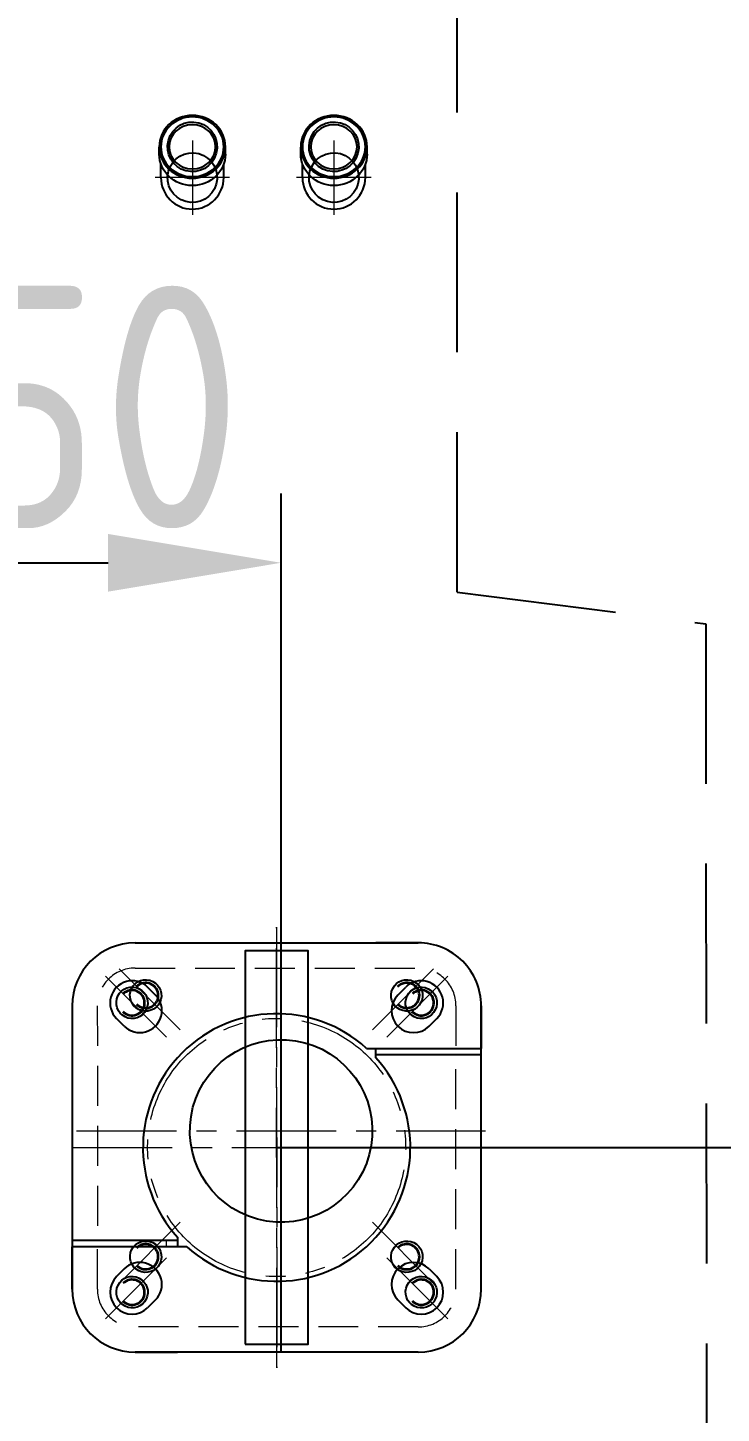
# Model space of a CAD drawing. Header units: millimetres. Extents: x -185079 to -2648, y 85916 to 249201.
# Drawn here: x -53059.7 to -52839.2, y 133713.2 to 134153.3 of the extents above; entities that cross this region are included whole.
import ezdxf

# ---------------------------------------------------------------- set-up
doc = ezdxf.new("R2010")
doc.units = ezdxf.units.MM
for name, pattern in [('CENTER', [50.800000000000004, 31.75, -6.35, 6.35, -6.35]), ('DASHDOT', [25.4, 12.7, -6.35, 0, -6.35]), ('DASHED', [19.049999999999997, 12.7, -6.35]), ('HIDDEN', [9.524999999999999, 6.35, -3.175]), ('PHANTOM', [63.50000000000001, 31.75, -6.35, 6.35, -6.35, 6.35, -6.35])]:
    doc.linetypes.add(name, pattern=pattern)
doc.layers.get('0').update_dxf_attribs({"color": 255, "linetype": 'DASHDOT'})
for name, color, linetype in [('01粗实线', 7, 'Continuous'), ('1', 4, 'Continuous'), ('2', 3, 'Continuous'), ('3', 6, 'HIDDEN')]:
    doc.layers.add(name, color=color, linetype=linetype)
for name, color, linetype, lineweight in [('中心线', 1, 'CENTER', 20), ('双点划线', 13, 'PHANTOM', 20), ('粗实线', 7, 'Continuous', 25), ('细实线', 3, 'Continuous', 35), ('虚线', 7, 'DASHED', 20)]:
    doc.layers.add(name, color=color, linetype=linetype, lineweight=lineweight)
doc.styles.get("Standard").update_dxf_attribs({"font": 'gbenor.shx', "bigfont": 'gbcbig.shx'})

msp = doc.modelspace()

# ---------------------------------------------------------------- linework, layer by layer
at = {"color": 7, "linetype": 'Continuous', "lineweight": 15, "extrusion": (-0.00468541568822663, -0.01745240643729066, 0.9998367168639968)}
msp.add_line((-53015.53317841136, 133766.1177687915, 2086.481531220696), (-53015.53334197983, 133768.1174641818, 2086.516435650316), dxfattribs=at)
at = {"layer": '01粗实线', "lineweight": -3, "ltscale": 2, "extrusion": (-0.00468541568822663, -0.01745240643729066, 0.9998367168639968), "elevation": 7.455582366755475e-09}
msp.add_lwpolyline([(-85854.0109457902, 115440.5465835733), (-85834.69514978075, 115445.7331069293), (-85867.11092075524, 115566.4568319882), (-85886.42671676469, 115561.2703086323)], close=True, dxfattribs=at)
at = {"layer": '1', "lineweight": -3, "ltscale": 2, "extrusion": (-0.004685415688226648, -0.01745240643729066, 0.9998367168639968)}
for p, q in [((-53017.86731317745, 134113.0198328895, 1692.963433085695), (-53017.86750256683, 134115.3352001941, 1693.003847528576)), ((-52996.81554432766, 134113.0198328895, 1693.062085482001), (-52996.81573371706, 134115.3352001941, 1693.102499924882)), ((-52972.86780727578, 134113.0198328894, 1693.174308909071), (-52972.86799666517, 134115.335200194, 1693.214723351952)), ((-52951.81603842599, 134113.0198328894, 1693.272961305377), (-52951.81622781539, 134115.335200194, 1693.313375748258)), ((-52997.3412273377, 134105.5475111336, 1692.929190742796), (-52997.34159151606, 134109.9997493127, 1693.006903995989)), ((-52952.34172143603, 134105.5475111335, 1693.140066566172), (-52952.34208561439, 134109.9997493126, 1693.217779819366))]:
    msp.add_line(p, q, dxfattribs=at)
at = {"layer": '1', "lineweight": -3, "ltscale": 2, "extrusion": (-0.00937215590979197, 9.888220459681593e-16, 0.999956080382335)}
for p, q in [((-53017.34041540367, 134105.641141719, 1692.837105276307), (-53017.34077192334, 134109.9997493127, 1692.913184219499)), ((-52972.340909502, 134105.6411417189, 1693.047981099683), (-52972.34126602168, 134109.9997493126, 1693.124060042875))]:
    msp.add_line(p, q, dxfattribs=at)
at = {"layer": '1', "color": 3, "lineweight": -3, "ltscale": 2, "extrusion": (-0.004685415688226648, -0.01745240643729063, 0.9998367168639968), "elevation": 1.311263986281119e-08}
msp.add_lwpolyline([(-89340.74435583597, 116693.2017122206), (-79605.60479144276, 119307.2036772036), (-77739.80294518075, 112358.532017356), (-87474.94250957393, 109744.530052373)], close=True, dxfattribs=at)
at = {"layer": '1', "lineweight": -3, "ltscale": 2, "extrusion": (-0.004685415688226648, -0.01745240643729063, 0.9998367168639968), "elevation": 1.311264075806094e-08}
msp.add_lwpolyline([(-87231.2481748564, 109916.2399077064), (-77857.25883072625, 112433.2686984296), (-79666.37327405855, 119170.8235395233), (-89040.36261818874, 116653.7947488001), (-87231.2481748564, 109916.2399077064)], dxfattribs=at)
at = {"layer": '1', "lineweight": -3, "ltscale": 2, "extrusion": (-0.004685415688226648, -0.01745240643729066, 0.9998367168639968)}
for centre in [(-85968.85509963916, 115796.3268249019, -399.4971826833278), (-85968.85509963916, 115796.3268249019, -399.4971826833278), (-85925.39455861782, 115807.9965024526, -399.4971826833296), (-85925.39455861782, 115807.9965024526, -399.4971826833296), (-85966.3165091039, 115786.8725347029, -399.4971826833278), (-85966.3165091039, 115786.8725347029, -399.4971826833278), (-85922.85596808256, 115798.5422122536, -399.49718268333), (-85922.85596808256, 115798.5422122536, -399.49718268333)]:
    msp.add_circle(centre, 7.894499999999944, dxfattribs=at)
for centre, start, end in [((-85966.3165091039, 115786.8725347029, -399.4971826833278), 195.0300830919589, 15.03008309193735), ((-85922.85596808256, 115798.5422122536, -399.49718268333), 195.0300830919805, 15.03008309185684)]:
    msp.add_arc(centre, 9.999699999999928, start, end, dxfattribs=at)
at = {"layer": '1', "lineweight": -3, "ltscale": 2, "extrusion": (0.004685415688226649, 0.01745240643729068, -0.9998367168639969)}
for centre in [(-53007.34162580061, 134115.4288307795, 1693.054808036731), (-52962.34211989895, 134115.4288307794, 1693.265683860107)]:
    msp.add_ellipse(centre, major_axis=(10.52588442489153, -2.531737572906697e-12, 0.04932619815312472), ratio=0.9474999999999907, dxfattribs=at)
at = {"layer": '1', "lineweight": -3, "ltscale": 2, "extrusion": (0.004685415688226649, 0.01745240643729067, -0.999836716863997)}
for centre in [(-53007.34162580061, 134115.4288307795, 1693.054808036731), (-52962.34211989895, 134115.4288307794, 1693.265683860107)]:
    msp.add_ellipse(centre, major_axis=(9.99959020364696, -2.40515063787672e-12, 0.04685988824546848), ratio=0.9473684210526315, dxfattribs=at)
at = {"layer": '1', "lineweight": -3, "ltscale": 2, "extrusion": (0.004685415688226649, 0.01745240643729067, -0.9998367168639968)}
for centre in [(-53007.34162580061, 134115.4288307795, 1693.054808036731), (-52962.34211989895, 134115.4288307794, 1693.265683860107)]:
    msp.add_ellipse(centre, major_axis=(7.368119097424076, -1.77221630504405e-12, 0.0345283387071873), ratio=0.9499999999999804, dxfattribs=at)
at = {"layer": '1', "lineweight": -3, "ltscale": 2, "extrusion": (0.004685415688226649, 0.01745240643729068, -0.9998367168639969)}
for centre in [(-53007.34143641123, 134113.1134634748, 1693.01439359385), (-52962.34193050956, 134113.1134634748, 1693.225269417226)]:
    msp.add_ellipse(centre, major_axis=(10.52588442489153, -2.531737572906697e-12, 0.04932619815312472), ratio=0.9474999999999907, start_param=0, end_param=3.141592653589793, dxfattribs=at)
at = {"layer": '2', "transparency": 33554687, "extrusion": (-0.004685415688226648, -0.01745240643729067, 0.9998367168639968)}
for p, q in [((-52979.11682849256, 133732.8890072033, 1784.323834511695), (-52979.13911178134, 134005.3118634922, 1789.078940944677)), ((-53074.13626943155, 133983.3152141988, 1788.249809925045), (-53034.13670863011, 133983.3152141988, 1788.437255101382))]:
    msp.add_line(p, q, dxfattribs=at)
at = {"layer": '2', "transparency": 33554687, "extrusion": (-0.004685415688226631, -0.01745240643729067, 0.9998367168639968)}
msp.add_line((-52980.53613891351, 133797.6129711892, 2087.195290509069), (-52445.25427240817, 133797.6129711892, 2089.703718147948), dxfattribs=at)
at = {"layer": '2', "color": 4, "lineweight": -3, "ltscale": 20, "transparency": 33554687, "extrusion": (-0.004685415688226628, -0.01745240643729067, 0.9998367168639968)}
msp.add_circle((-85860.56093327288, 115503.5017077809, -301.6990633363262), 28.99999999999999, dxfattribs=at)
at = {"layer": '2', "transparency": 33554687, "extrusion": (-0.004685415688226648, -0.01745240643729067, 0.9998367168639968)}
msp.add_solid([(-85958.10134508906, 115654.6763277552, -301.6990633298303), (-85962.85565816532, 115672.3824740972, -301.6990633298303), (-85907.36006260122, 115677.792340155, -301.6990633298303)], dxfattribs=at)
at = {"layer": '3', "ltscale": 8}
for p, q in [((-52923.19639539278, 133973.9612587845, 1788.793865780268), (-52923.13699864982, 134370.791836713, 1795.720923685223)), ((-52844.14914862651, 133963.9631327902, 1788.989775620686), (-52843.78646806806, 133604.403856109, 1782.715275774833))]:
    msp.add_line(p, q, dxfattribs=at)
at = {"layer": '3', "ltscale": 8, "extrusion": (-0.004685415688226634, -0.01745240643729067, 0.9998367168639968)}
msp.add_line((-52923.19639539278, 133973.9612587845, 1788.793865780268), (-52844.14914862651, 133963.9631327902, 1788.989775620686), dxfattribs=at)
at = {"layer": '中心线', "extrusion": (-0.00937215590979197, 9.888220459681593e-16, 0.999956080382335)}
for p, q in [((-53007.34179366849, 134117.4810881631, 1693.090629929285), (-53007.33985673156, 134093.8011952749, 1692.67730039982)), ((-52962.34228776682, 134117.481088163, 1693.301505752661), (-52962.34035082989, 134093.8011952748, 1692.888176223197)), ((-52995.49920522201, 134105.641141719, 1692.939457137475), (-53019.18244517802, 134105.641141719, 1692.82847319163)), ((-52950.49969932035, 134105.6411417189, 1693.150332960851), (-52974.18293927635, 134105.6411417189, 1693.039349015006))]:
    msp.add_line(p, q, dxfattribs=at)
at = {"layer": '中心线', "extrusion": (-0.004685415688226628, -0.01745240643729067, 0.9998367168639968)}
for p, q in [((-52979.11682849273, 133732.8890072034, 1784.323834505202), (-52979.12827828561, 133872.8676845253, 1786.767144578669)), ((-52979.12827828561, 133872.8676845253, 1786.767144578669), (-52979.11682849273, 133732.8890072034, 1784.323834505202)), ((-53011.20272875624, 133834.9513643586, 1785.954998805378), (-53030.6495420588, 133854.3938392071, 1786.203240908195)), ((-52950.12370962588, 133834.9513643586, 1786.241226135924), (-52930.68007698358, 133854.3938392071, 1786.671715902263)), ((-53044.12183969148, 133802.8783458643, 1785.240891130387), (-52914.12326708688, 133802.8783458643, 1785.850087953483)), ((-53011.19773340054, 133773.8809773072, 1784.889022938712), (-53030.64136604282, 133754.4385024587, 1784.458533172373)), ((-52950.11871427017, 133773.880977308, 1785.175250269276), (-52930.67190096759, 133754.4385024596, 1784.927008166459))]:
    msp.add_line(p, q, dxfattribs=at)
at = {"layer": '中心线', "extrusion": (-0.00468541568822663, -0.01745240643729066, 0.9998367168639968)}
for p, q in [((-52980.53041401707, 133727.623632528, 2085.973635479787), (-52980.54186380999, 133867.6023098499, 2088.416945553255)), ((-52980.54186380999, 133867.6023098499, 2088.416945553255), (-52980.53041401708, 133727.623632528, 2085.973635479787)), ((-53015.54040285816, 133832.6094259162, 2087.642126301592), (-53034.98721616073, 133852.0519007646, 2087.890368404409)), ((-52945.53760015743, 133832.6094259162, 2087.970172095932), (-52926.09396751516, 133852.0519007646, 2088.400661862272)), ((-52945.53760015743, 133832.6094259162, 2087.970172095932), (-52926.09396751516, 133852.0519007646, 2088.400661862272)), ((-53045.53542521583, 133797.6129711889, 2086.890692104972), (-52915.53685261124, 133797.6129711889, 2087.499888928069)), ((-53015.53467766962, 133762.6165164617, 2086.42040893711), (-53034.9783103119, 133743.1740416132, 2085.98991917077)), ((-53015.53467766962, 133762.6165164617, 2086.42040893711), (-53034.9783103119, 133743.1740416132, 2085.98991917077)), ((-52945.5318749689, 133762.6165164617, 2086.748454731449), (-52926.08506166633, 133743.1740416132, 2086.500212628632))]:
    msp.add_line(p, q, dxfattribs=at)
at = {"layer": '双点划线', "extrusion": (-0.00468541568822663, -0.01745240643729066, 0.9998367168639968)}
msp.add_circle((-85860.5609332727, 115503.5017077807, 7.457401807187125e-09), 40.99999999999998, dxfattribs=at)
at = {"layer": '粗实线', "extrusion": (-0.00468541568822663, -0.01745240643729066, 0.9998367168639968)}
for p, q in [((-53025.5409607904, 133862.6030713741, 2088.118808655822), (-52935.54194898722, 133862.6030713741, 2088.540560302582)), ((-52935.54194898722, 133862.6030713741, 2088.540560302582), (-52949.0418007577, 133862.6030713741, 2088.477297555567)), ((-53019.07699671761, 133846.0424085387, 2087.860029341527), (-53021.5520456834, 133848.5169053377, 2087.891623790976)), ((-52942.0032038451, 133846.0424085387, 2088.221211074688), (-52939.52855969063, 133848.5169053377, 2088.276000681313)), ((-52942.0032038451, 133846.0424085387, 2088.221211074688), (-52939.52855969063, 133848.5169053377, 2088.276000681313)), ((-53045.5391055064, 133842.6061174709, 2087.676041771444), (-53045.53174492525, 133752.6198249069, 2086.105342438501)), ((-53028.9755733355, 133836.1444213432, 2087.640870915026), (-53031.45062230128, 133838.618918142, 2087.672465364476)), ((-52932.10300798197, 133836.1444213432, 2088.09483327689), (-52929.6283638275, 133838.618918142, 2088.149622883515)), ((-52932.10300798197, 133836.1444213432, 2088.09483327689), (-52929.6283638275, 133838.618918142, 2088.149622883515)), ((-52915.53317232065, 133752.6198249069, 2086.714539261597), (-52915.54053290182, 133842.6061174709, 2088.28523859454)), ((-52915.54053290182, 133842.6061174709, 2088.28523859454), (-52915.53942881464, 133829.1081735863, 2088.049633694599)), ((-52952.00834314748, 133829.1081735864, 2087.878733766176), (-52915.53942881464, 133829.1081735863, 2088.049633694599)), ((-52949.03881814269, 133826.1393110628, 2087.840827240304), (-52949.03906098582, 133829.1081735863, 2087.892648359417)), ((-52949.03889741735, 133827.108478196, 2087.857743929796), (-52915.53926524617, 133827.108478196, 2088.014729264979)), ((-53012.03338040971, 133768.1174641818, 2086.532837103246), (-53045.53301258089, 133768.1174641818, 2086.375851768064)), ((-53012.03345968437, 133769.0866313151, 2086.549753792737), (-53012.03321684124, 133766.1177687915, 2086.497932673625)), ((-53045.53174492525, 133752.6198249069, 2086.105342438501), (-53045.53284901242, 133766.1177687915, 2086.340947338442)), ((-53009.06393467958, 133766.1177687915, 2086.511847266866), (-53045.53284901242, 133766.1177687915, 2086.340947338442)), ((-53028.96926984509, 133759.0815210347, 2086.295747756152), (-53031.44391399957, 133756.6070242358, 2086.240958149526)), ((-53028.96926984509, 133759.0815210347, 2086.295747756152), (-53031.44391399957, 133756.6070242358, 2086.240958149526)), ((-52932.09670449156, 133759.0815210347, 2086.749710118016), (-52929.62165552578, 133756.6070242358, 2086.718115668566)), ((-53019.06907398196, 133749.1835338391, 2086.169369958353), (-53021.54371813643, 133746.7090370402, 2086.114580351728)), ((-53019.06907398196, 133749.1835338391, 2086.169369958353), (-53021.54371813643, 133746.7090370402, 2086.114580351728)), ((-52941.99528110945, 133749.1835338391, 2086.530551691515), (-52939.52023214367, 133746.7090370402, 2086.498957242066)), ((-52935.53131703666, 133732.6228710038, 2086.271772377218), (-53025.53032883984, 133732.6228710038, 2085.85002073046)), ((-53025.53032883984, 133732.6228710038, 2085.85002073046), (-53012.03047706936, 133732.6228710038, 2085.913283477474))]:
    msp.add_line(p, q, dxfattribs=at)
for centre in [(-85916.8696408514, 115535.9721474269, 7.457401807187125e-09), (-85828.09049362649, 115559.8104153593, 7.456947059836239e-09), (-85893.03137291898, 115447.1930002021, 7.456492312485352e-09), (-85804.25222569406, 115471.0312681345, 7.456492312485352e-09)]:
    msp.add_circle(centre, 4.999999999999997, dxfattribs=at)
at = {"layer": '粗实线', "extrusion": (-0.004685415688226628, -0.01745240643729067, 0.9998367168639968)}
for centre in [(-85913.2875468701, 115533.9065314428, -301.6990633363264), (-85833.12699343091, 115555.4306033698, -301.6990633363305), (-85891.7634749428, 115453.7459780028, -301.6990633363234), (-85811.60292150384, 115475.2700499307, -301.6990633363246)]:
    msp.add_circle(centre, 4.999999999999996, dxfattribs=at)
at = {"layer": '粗实线', "extrusion": (-0.00468541568822663, -0.01745240643729066, 0.9998367168639968)}
for centre, radius, start, end in [((-85915.6911518448, 115535.2925712511, 7.456492312485352e-09), 19.99999999999999, 105.0300830919224, 195.0300830919116), ((-85828.7700698023, 115558.6319263528, 7.456492312485352e-09), 19.99999999999999, 15.03008309191159, 105.0300830919116), ((-85916.8696408514, 115535.972147427, 7.456947059836239e-09), 6.999999999999997, 60.03008309175888, 240.0300830920843), ((-85828.09049362649, 115559.8104153593, 7.456947059836239e-09), 6.999999999999997, 330.0300830917152, 150.0300830922311), ((-85913.83763352022, 115534.2237391383, 7.457401807187125e-09), 6.999999999999997, 240.0300830918621, 60.03008309187788), ((-85860.5609332727, 115503.5017077807, 7.457401807187125e-09), 42.49999999999998, 62.86181256081979, 237.1983536230061), ((-85829.83890191512, 115556.7784080282, 7.456492312485352e-09), 6.999999999999997, 150.0300830920247, 330.0300830918183), ((-85860.5609332727, 115503.5017077807, 7.457401807187125e-09), 42.49999999999998, 242.8618125607674, 57.19835362303907), ((-85891.28296463031, 115450.2250075332, 7.456037565134466e-09), 6.999999999999997, 330.0300830915962, 150.0300830923501), ((-85807.28423302522, 115472.7796764231, 7.456947059836239e-09), 6.999999999999997, 60.03008309202475, 240.0300830919216), ((-85893.03137291898, 115447.1930002021, 7.456492312485352e-09), 6.999999999999997, 150.0300830921279, 330.0300830917152), ((-85804.25222569406, 115471.0312681345, 7.456492312485352e-09), 6.999999999999997, 240.0300830919216, 60.03008309192157), ((-85892.35179674313, 115448.3714892086, 7.456492312485352e-09), 19.99999999999999, 195.0300830919008, 285.0300830918713), ((-85805.43071470063, 115471.7108443102, 7.456947059836239e-09), 19.99999999999999, 285.0300830918791, 15.03008309187131)]:
    msp.add_arc(centre, radius, start, end, dxfattribs=at)
at = {"layer": '细实线', "extrusion": (-0.00468541568822663, -0.01745240643729066, 0.9998367168639968)}
for centre, start, end in [((-85916.8696408514, 115535.9721474269, 7.457401807187125e-09), 238.2668577341908, 150.0300830919444), ((-85828.09049362649, 115559.8104153593, 7.456947059836239e-09), 238.2668577345454, 150.0300830918402), ((-85893.03137291898, 115447.1930002021, 7.456492312485352e-09), 238.2668577343005, 150.0300830920208), ((-85804.25222569406, 115471.0312681345, 7.456492312485352e-09), 238.2668577344778, 150.0300830924861)]:
    msp.add_arc(centre, 3.999999999999998, start, end, dxfattribs=at)
at = {"layer": '细实线', "extrusion": (-0.004685415688226628, -0.01745240643729067, 0.9998367168639968)}
for centre, start, end in [((-85913.28754687008, 115533.9065314428, -301.6990633363259), 238.2668577348323, 150.0300830926666), ((-85833.12699343091, 115555.4306033698, -301.6990633363305), 240.0300830915555, 151.793308449977), ((-85891.76347494283, 115453.7459780028, -301.6990633363234), 240.0300830918402, 151.7933084492422), ((-85811.60292150383, 115475.2700499307, -301.6990633363248), 238.2668577345874, 150.0300830919444)]:
    msp.add_arc(centre, 3.999999999999997, start, end, dxfattribs=at)
at = {"layer": '虚线', "extrusion": (-0.00468541568822663, -0.01745240643729066, 0.9998367168639968)}
for p, q in [((-53025.54030651652, 133854.6042898128, 2087.979190937338), (-52935.54129471334, 133854.6042898129, 2088.400942584098)), ((-53037.53919334612, 133842.6061174709, 2087.713530806712), (-53037.53310042061, 133768.1174641818, 2086.413340803331)), ((-52923.5404450621, 133842.6061174709, 2088.247749559273), (-52923.53934097492, 133829.1081735863, 2088.012144659332)), ((-52923.53308448094, 133752.6198249069, 2086.67705022633), (-52923.53917740645, 133827.108478196, 2087.977240229711)), ((-53037.53183276497, 133752.6198249069, 2086.142831473768), (-53037.53293685213, 133766.1177687915, 2086.37843637371)), ((-52935.53197131054, 133740.621652565, 2086.411390095702), (-53025.53098311372, 133740.621652565, 2085.989638448943))]:
    msp.add_line(p, q, dxfattribs=at)
for centre, start, end in [((-85915.6911518448, 115535.2925712511, 7.456492312485352e-09), 105.0300830920065, 195.0300830919394), ((-85828.7700698023, 115558.6319263528, 7.456492312485352e-09), 15.03008309192142, 105.0300830918543), ((-85892.35179674313, 115448.3714892086, 7.456492312485352e-09), 195.0300830918543, 285.0300830918543), ((-85805.43071470063, 115471.7108443102, 7.456947059836239e-09), 285.0300830918543, 15.03008309192142)]:
    msp.add_arc(centre, 12, start, end, dxfattribs=at)

# ---------------------------------------------------------------- texts
at = {"layer": '2', "color": 3, "ltscale": 20, "transparency": 33554687, "extrusion": (-0.004685415688226648, -0.01745240643729067, 0.9998367168639968), "insert": (-53054.14053735047, 134032.807675109, 1789.207417146332), "char_height": 77, "attachment_point": 5, "text_direction": (0.9999890200353039, -6.0507154842071016e-15, 0.004686129408433225)}
msp.add_mtext('150', dxfattribs=at)

doc.saveas('drawing.dxf')
